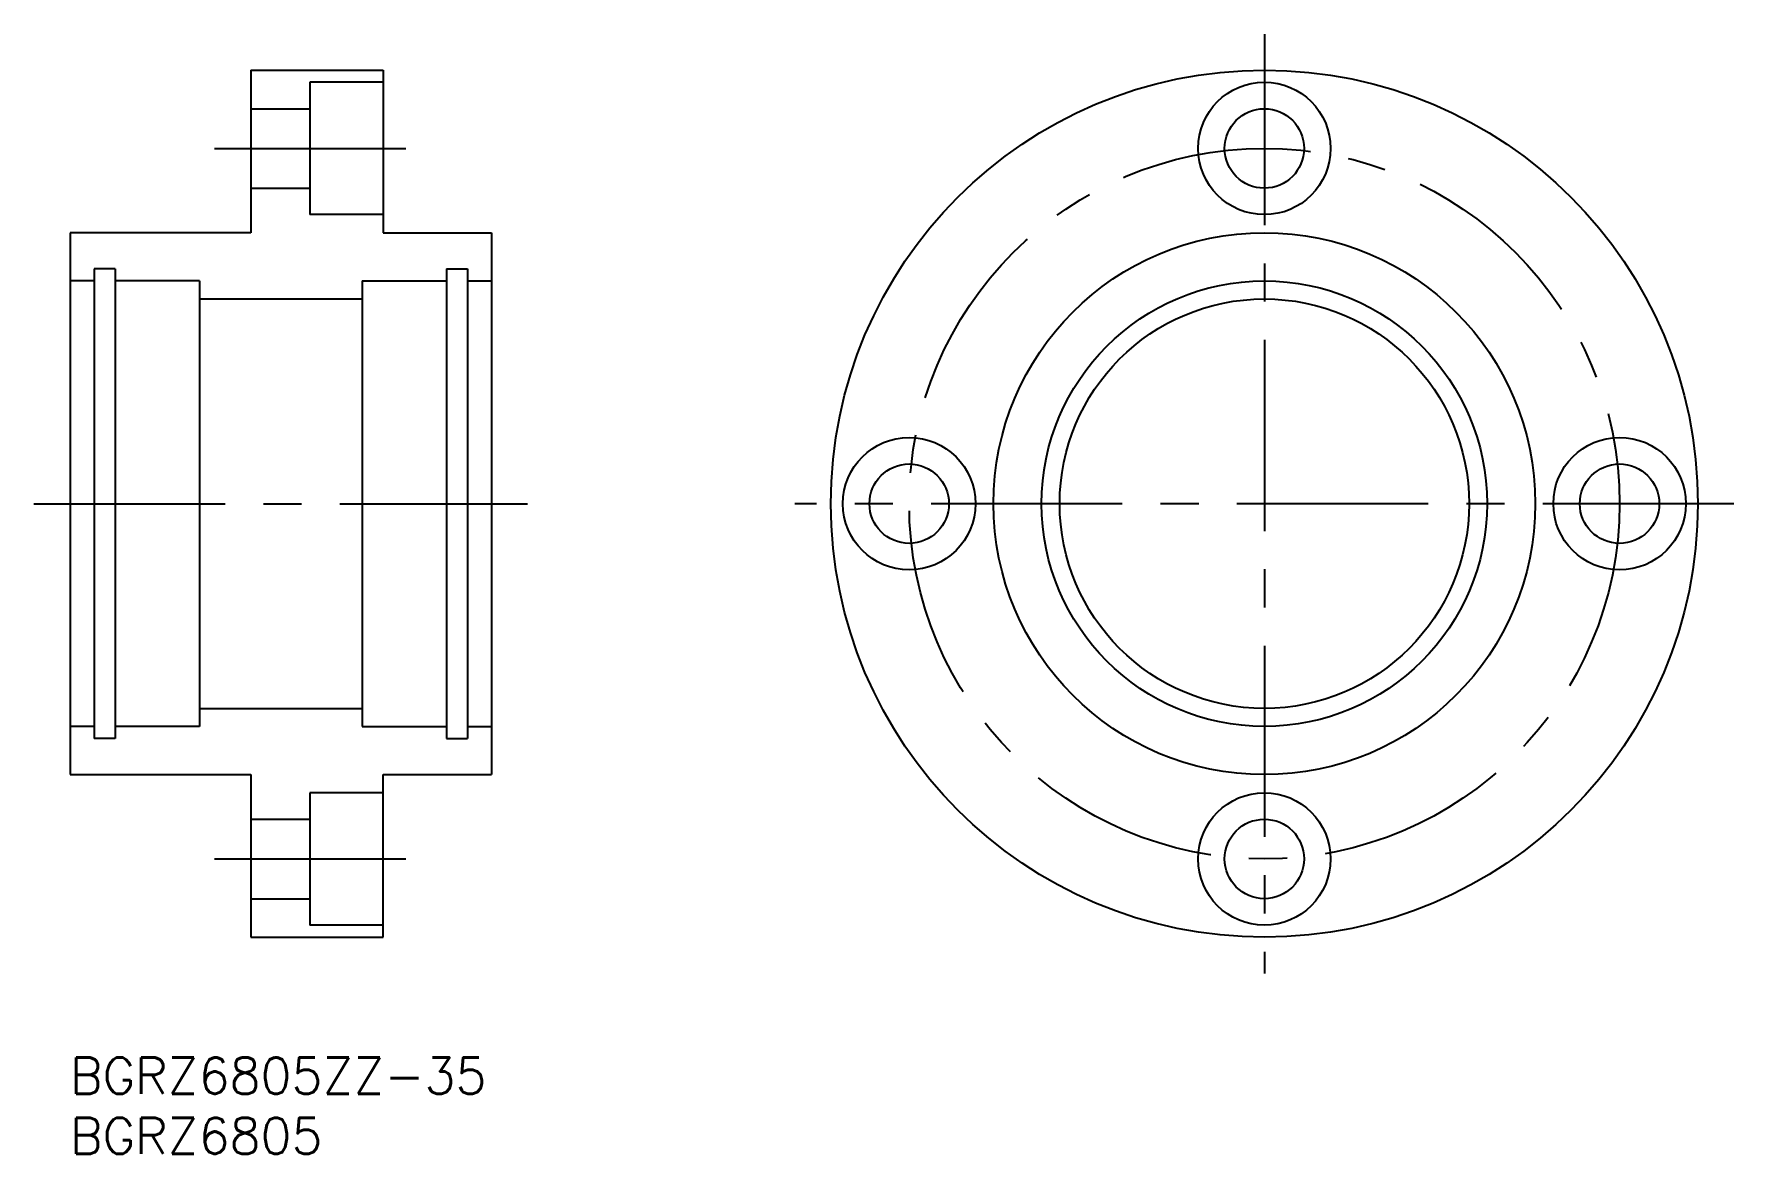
# Model space of a CAD drawing. Extents: x -3 to 138, y -8 to 85.
import ezdxf

# ---------------------------------------------------------------- set-up
doc = ezdxf.new("R2010")
doc.units = 0
doc.header["$LTSCALE"] = 0.5
doc.linetypes.add('CENTER', pattern=[50.8, 31.75, -6.35, 6.35, -6.35])
for name, color, linetype in [('MSM_CENTER', 1, 'CENTER'), ('MSM_CONTINUOUS', 7, 'CONTINUOUS'), ('MSM_PART_NUMBER', 7, 'CONTINUOUS')]:
    doc.layers.add(name, color=color, linetype=linetype)
doc.styles.get("Standard").update_dxf_attribs({"font": 'txt.shx', "height": 3, "bigfont": 'bigfont.shx'})

# ---------------------------------------------------------------- blocks, each defined once
blk = doc.blocks.new('*U2')
at = {"layer": 'MSM_PART_NUMBER'}
blk.add_text('BGRZ6805ZZ-35', height=3, dxfattribs=at).set_placement((0, -3))
blk = doc.blocks.new('*U3')
at = {"layer": 'MSM_PART_NUMBER'}
blk.add_text('BGRZ6805', height=3, dxfattribs=at).set_placement((0, -8))

msp = doc.modelspace()

# ---------------------------------------------------------------- linework, layer by layer
at = {"layer": 'MSM_CENTER'}
for p, q in [((99.19, 85), (99.19, 7)), ((12, 75.5), (29, 75.5)), ((-3, 46), (38, 46)), ((138.19, 46), (60.19, 46)), ((12, 16.5), (29, 16.5))]:
    msp.add_line(p, q, dxfattribs=at)
msp.add_circle((99.19, 46), 29.5, dxfattribs=at)
at = {"layer": 'MSM_CONTINUOUS'}
for p, q in [((15, 82), (15, 68.5)), ((15, 82), (26, 82)), ((26, 82), (26, 68.5)), ((26, 81), (19.9, 81)), ((19.9, 81), (19.9, 70)), ((15, 78.8), (19.9, 78.8)), ((15, 72.2), (19.9, 72.2)), ((26, 70), (19.9, 70)), ((0, 68.5), (0, 23.5)), ((15, 68.5), (0, 68.5)), ((26, 68.5), (35, 68.5)), ((35, 68.5), (35, 23.5)), ((2, 65.5), (2, 26.5)), ((3.75, 65.5), (2, 65.5)), ((3.75, 65.5), (3.75, 26.5)), ((31.25, 65.5), (31.25, 26.5)), ((31.25, 65.5), (33, 65.5)), ((33, 65.5), (33, 26.5)), ((2, 64.5), (0, 64.5)), ((10.75, 64.5), (3.75, 64.5)), ((10.75, 64.5), (10.75, 27.5)), ((24.25, 64.5), (31.25, 64.5)), ((24.25, 64.5), (24.25, 27.5)), ((33, 64.5), (35, 64.5)), ((10.75, 63), (24.25, 63)), ((10.75, 29), (24.25, 29)), ((2, 27.5), (0, 27.5)), ((10.75, 27.5), (3.75, 27.5)), ((24.25, 27.5), (31.25, 27.5)), ((33, 27.5), (35, 27.5)), ((3.75, 26.5), (2, 26.5)), ((31.25, 26.5), (33, 26.5)), ((0, 23.5), (15, 23.5)), ((15, 23.5), (15, 10)), ((26, 10), (26, 23.5)), ((26, 23.5), (35, 23.5)), ((19.9, 22), (19.9, 11)), ((26, 22), (19.9, 22)), ((15, 19.8), (19.9, 19.8)), ((15, 13.2), (19.9, 13.2)), ((15, 10), (26, 10)), ((26, 11), (19.9, 11))]:
    msp.add_line(p, q, dxfattribs=at)
for centre, radius in [((99.19, 46), 36), ((99.19, 75.5), 5.5), ((99.19, 75.5), 3.3), ((99.19, 46), 22.5), ((99.19, 46), 18.5), ((99.19, 46), 17), ((69.69, 46), 5.5), ((128.69, 46), 5.5), ((69.69, 46), 3.3), ((128.69, 46), 3.3), ((99.19, 16.5), 5.5), ((99.19, 16.5), 3.3)]:
    msp.add_circle(centre, radius, dxfattribs=at)

# ---------------------------------------------------------------- block references
for name in ['*U2', '*U3']:
    msp.add_blockref(name, (0, 0), dxfattribs=at)

doc.saveas('drawing.dxf')
